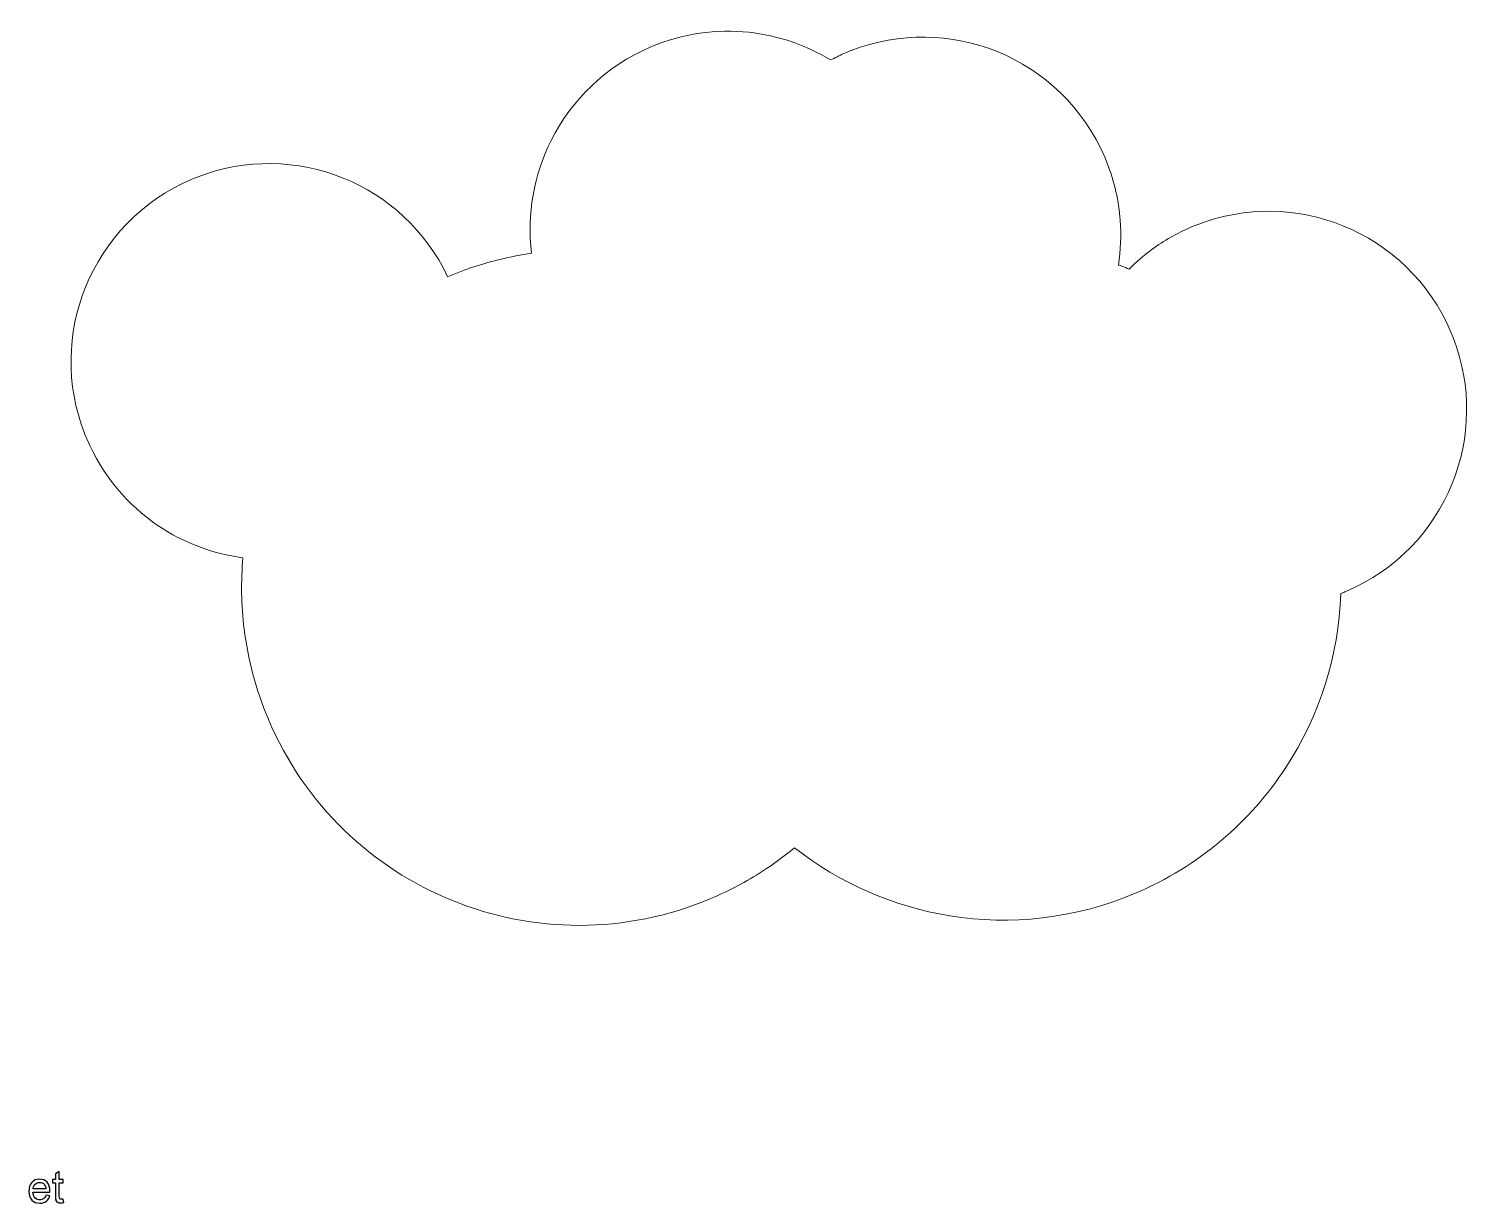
# Model space of a CAD drawing. Header units: millimetres. Extents: x -680 to 176, y -162 to 76.
# Drawn here: x -99.6 to 176.5, y -161.7 to 62.9 of the extents above; entities that cross this region are included whole.
import ezdxf

# ---------------------------------------------------------------- set-up
doc = ezdxf.new("R2010")
doc.units = ezdxf.units.MM
doc.header["$MEASUREMENT"] = 0
doc.layers.add('Layer 1', color=7, linetype='Continuous')

msp = doc.modelspace()

# ---------------------------------------------------------------- linework, layer by layer
at = {"layer": 'Layer 1', "lineweight": 9}
msp.add_open_spline([(38.1362, 62.2029), (43.6809, 61.6122), (49.0268, 59.7984), (53.7762, 56.924), (53.7762, 56.924), (53.7762, 56.924), (54.0502, 57.0671), (54.0502, 57.0671), (54.0502, 57.0671), (54.8882, 57.4988), (55.7552, 57.9054), (56.6503, 58.2846), (56.6503, 58.2846), (56.6503, 58.2846), (57.6572, 58.7113), (57.6572, 58.7113), (57.6572, 58.7113), (57.6572, 58.7113), (57.7066, 58.7052), (57.7066, 58.7052), (57.7066, 58.7052), (67.0366, 62.3416), (76.9773, 62.0248), (85.6237, 58.5244), (85.6237, 58.5244), (94.5955, 54.8924), (102.1863, 47.8268), (106.2693, 38.1891), (106.2693, 38.1891), (106.2693, 38.1891), (106.696, 37.1821), (106.696, 37.1821), (106.696, 37.1821), (106.696, 37.1821), (106.692, 37.1499), (106.692, 37.1499), (106.692, 37.1499), (108.0941, 33.5574), (108.9096, 29.8962), (109.1822, 26.2713), (109.1822, 26.2713), (109.3981, 23.4019), (109.2756, 20.5297), (108.8368, 17.7088), (108.8368, 17.7088), (109.0528, 17.6301), (109.2701, 17.5499), (109.4887, 17.468), (109.4887, 17.468), (109.9569, 17.2926), (110.4135, 17.1165), (110.8585, 16.9397), (110.8585, 16.9397), (112.2067, 18.2845), (113.666, 19.5364), (115.2306, 20.6795), (115.2306, 20.6795), (117.5409, 22.3676), (120.076, 23.8172), (122.8158, 24.9779), (122.8158, 24.9779), (122.8158, 24.9779), (123.8229, 25.4046), (123.8229, 25.4046), (123.8229, 25.4046), (123.8229, 25.4046), (123.8721, 25.3985), (123.8721, 25.3985), (123.8721, 25.3985), (133.2021, 29.0349), (143.1428, 28.7181), (151.7892, 25.2177), (151.7892, 25.2177), (160.761, 21.5858), (168.3518, 14.5202), (172.4348, 4.8826), (172.4348, 4.8826), (172.4348, 4.8826), (172.8615, 3.8755), (172.8615, 3.8755), (172.8615, 3.8755), (172.8615, 3.8755), (172.8573, 3.8417), (172.8573, 3.8417), (172.8573, 3.8417), (176.4937, -5.4884), (176.1769, -15.4291), (172.6765, -24.0755), (172.6765, -24.0755), (169.0461, -33.0434), (161.9851, -40.6315), (152.3537, -44.7158), (152.3537, -44.7158), (152.3537, -44.7158), (152.3567, -44.723), (152.3567, -44.723), (152.3567, -44.723), (152.0705, -44.8442), (151.7974, -44.9572), (151.5371, -45.0618), (151.5371, -45.0618), (151.5371, -45.0618), (151.3906, -45.1238), (151.3906, -45.1238), (151.3906, -45.1238), (150.9904, -56.9964), (147.3026, -68.514), (140.8531, -78.3738), (140.8531, -78.3738), (134.0836, -88.7234), (124.2732, -97.244), (112.031, -102.4304), (112.031, -102.4304), (100.426, -107.3469), (88.1922, -108.6089), (76.612, -106.7358), (76.612, -106.7358), (65.7847, -104.9845), (55.5295, -100.5003), (46.8912, -93.7073), (46.8912, -93.7073), (44.9465, -95.3186), (42.8962, -96.8244), (40.7451, -98.212), (40.7451, -98.212), (37.6948, -100.1798), (34.3972, -101.9293), (30.8637, -103.4261), (30.8637, -103.4261), (14.4444, -110.3822), (-3.232, -110.028), (-18.5368, -103.8321), (-18.5368, -103.8321), (-33.8511, -97.6323), (-46.8007, -85.5893), (-53.7555, -69.1733), (-53.7555, -69.1733), (-53.7555, -69.1733), (-53.7536, -69.1578), (-53.7536, -69.1578), (-53.7536, -69.1578), (-56.1607, -63.476), (-57.6907, -57.6663), (-58.4057, -51.8753), (-58.4057, -51.8753), (-58.9668, -47.3308), (-59.03, -42.7753), (-58.6252, -38.2816), (-58.6252, -38.2816), (-64.426, -37.5106), (-69.9793, -35.4018), (-74.8234, -32.1413), (-74.8234, -32.1413), (-80.7015, -28.1849), (-85.5393, -22.5294), (-88.5142, -15.5073), (-88.5142, -15.5073), (-88.5142, -15.5073), (-88.9409, -14.5001), (-88.9409, -14.5001), (-88.9409, -14.5001), (-88.9409, -14.5001), (-88.9367, -14.4664), (-88.9367, -14.4664), (-88.9367, -14.4664), (-92.5731, -5.1365), (-92.2563, 4.8043), (-88.7559, 13.4505), (-88.7559, 13.4505), (-85.124, 22.4223), (-78.0584, 30.0132), (-68.4207, 34.0962), (-68.4207, 34.0962), (-68.4207, 34.0962), (-67.4136, 34.5228), (-67.4136, 34.5228), (-67.4136, 34.5228), (-67.4136, 34.5228), (-67.3798, 34.5187), (-67.3798, 34.5187), (-67.3798, 34.5187), (-58.0497, 38.1551), (-48.109, 37.8383), (-39.4627, 34.3379), (-39.4627, 34.3379), (-30.9509, 30.8922), (-23.6827, 24.3556), (-19.4731, 15.4646), (-19.4731, 15.4646), (-16.143, 16.8744), (-12.7886, 17.9789), (-9.4379, 18.79), (-9.4379, 18.79), (-7.4333, 19.2754), (-5.4272, 19.6607), (-3.4252, 19.9488), (-3.4252, 19.9488), (-4.3492, 27.4423), (-2.9792, 34.9398), (0.3102, 41.5124), (0.3102, 41.5124), (4.1955, 49.2756), (10.7658, 55.7519), (19.4017, 59.4105), (19.4017, 59.4105), (25.526, 62.0049), (31.9542, 62.8616), (38.1362, 62.2029)], degree=3, knots=[0, 0, 0, 0, 0.01886792, 0.01886792, 0.01886792, 0.01886792, 0.03773585, 0.03773585, 0.03773585, 0.03773585, 0.05660377, 0.05660377, 0.05660377, 0.05660377, 0.0754717, 0.0754717, 0.0754717, 0.0754717, 0.09433962, 0.09433962, 0.09433962, 0.09433962, 0.11320755, 0.11320755, 0.11320755, 0.11320755, 0.13207547, 0.13207547, 0.13207547, 0.13207547, 0.1509434, 0.1509434, 0.1509434, 0.1509434, 0.16981132, 0.16981132, 0.16981132, 0.16981132, 0.18867925, 0.18867925, 0.18867925, 0.18867925, 0.20754717, 0.20754717, 0.20754717, 0.20754717, 0.22641509, 0.22641509, 0.22641509, 0.22641509, 0.24528302, 0.24528302, 0.24528302, 0.24528302, 0.26415094, 0.26415094, 0.26415094, 0.26415094, 0.28301887, 0.28301887, 0.28301887, 0.28301887, 0.30188679, 0.30188679, 0.30188679, 0.30188679, 0.32075472, 0.32075472, 0.32075472, 0.32075472, 0.33962264, 0.33962264, 0.33962264, 0.33962264, 0.35849057, 0.35849057, 0.35849057, 0.35849057, 0.37735849, 0.37735849, 0.37735849, 0.37735849, 0.39622642, 0.39622642, 0.39622642, 0.39622642, 0.41509434, 0.41509434, 0.41509434, 0.41509434, 0.43396226, 0.43396226, 0.43396226, 0.43396226, 0.45283019, 0.45283019, 0.45283019, 0.45283019, 0.47169811, 0.47169811, 0.47169811, 0.47169811, 0.49056604, 0.49056604, 0.49056604, 0.49056604, 0.50943396, 0.50943396, 0.50943396, 0.50943396, 0.52830189, 0.52830189, 0.52830189, 0.52830189, 0.54716981, 0.54716981, 0.54716981, 0.54716981, 0.56603774, 0.56603774, 0.56603774, 0.56603774, 0.58490566, 0.58490566, 0.58490566, 0.58490566, 0.60377358, 0.60377358, 0.60377358, 0.60377358, 0.62264151, 0.62264151, 0.62264151, 0.62264151, 0.64150943, 0.64150943, 0.64150943, 0.64150943, 0.66037736, 0.66037736, 0.66037736, 0.66037736, 0.67924528, 0.67924528, 0.67924528, 0.67924528, 0.69811321, 0.69811321, 0.69811321, 0.69811321, 0.71698113, 0.71698113, 0.71698113, 0.71698113, 0.73584906, 0.73584906, 0.73584906, 0.73584906, 0.75471698, 0.75471698, 0.75471698, 0.75471698, 0.77358491, 0.77358491, 0.77358491, 0.77358491, 0.79245283, 0.79245283, 0.79245283, 0.79245283, 0.81132075, 0.81132075, 0.81132075, 0.81132075, 0.83018868, 0.83018868, 0.83018868, 0.83018868, 0.8490566, 0.8490566, 0.8490566, 0.8490566, 0.86792453, 0.86792453, 0.86792453, 0.86792453, 0.88679245, 0.88679245, 0.88679245, 0.88679245, 0.90566038, 0.90566038, 0.90566038, 0.90566038, 0.9245283, 0.9245283, 0.9245283, 0.9245283, 0.94339623, 0.94339623, 0.94339623, 0.94339623, 0.96226415, 0.96226415, 0.96226415, 0.96226415, 1, 1, 1, 1], dxfattribs=at)
at = {"layer": 'Layer 1', "color": 250}
for points, knots in [([(-96.3405, -160.1546), (-96.3405, -160.1546), (-95.57, -160.2562), (-95.57, -160.2562), (-95.57, -160.2562), (-95.69, -160.7035), (-95.9143, -161.0521), (-96.2417, -161.299), (-96.2417, -161.299), (-96.5691, -161.546), (-96.9868, -161.6701), (-97.4962, -161.6701), (-97.4962, -161.6701), (-98.1368, -161.6701), (-98.6448, -161.4726), (-99.0202, -161.0775), (-99.0202, -161.0775), (-99.3956, -160.6838), (-99.5832, -160.1292), (-99.5832, -159.4166), (-99.5832, -159.4166), (-99.5832, -158.68), (-99.3941, -158.1071), (-99.0146, -157.7007), (-99.0146, -157.7007), (-98.635, -157.2928), (-98.1425, -157.0896), (-97.5371, -157.0896), (-97.5371, -157.0896), (-96.9515, -157.0896), (-96.4731, -157.2886), (-96.102, -157.688), (-96.102, -157.688), (-95.7309, -158.0873), (-95.5446, -158.6489), (-95.5446, -159.3728), (-95.5446, -159.3728), (-95.5446, -159.4166), (-95.546, -159.4829), (-95.5488, -159.5704), (-95.5488, -159.5704), (-95.5488, -159.5704), (-98.8212, -159.5704), (-98.8212, -159.5704), (-98.8212, -159.5704), (-98.793, -160.0516), (-98.6575, -160.4213), (-98.412, -160.6767), (-98.412, -160.6767), (-98.1679, -160.9321), (-97.8617, -161.0605), (-97.4962, -161.0605), (-97.4962, -161.0605), (-97.2238, -161.0605), (-96.991, -160.9886), (-96.7991, -160.8446), (-96.7991, -160.8446), (-96.6058, -160.7007), (-96.4534, -160.4707), (-96.3405, -160.1546)], [0, 0, 0, 0, 0.0625, 0.0625, 0.0625, 0.0625, 0.125, 0.125, 0.125, 0.125, 0.1875, 0.1875, 0.1875, 0.1875, 0.25, 0.25, 0.25, 0.25, 0.3125, 0.3125, 0.3125, 0.3125, 0.375, 0.375, 0.375, 0.375, 0.4375, 0.4375, 0.4375, 0.4375, 0.5, 0.5, 0.5, 0.5, 0.5625, 0.5625, 0.5625, 0.5625, 0.625, 0.625, 0.625, 0.625, 0.6875, 0.6875, 0.6875, 0.6875, 0.75, 0.75, 0.75, 0.75, 0.8125, 0.8125, 0.8125, 0.8125, 0.875, 0.875, 0.875, 0.875, 1, 1, 1, 1]), ([(-93.0117, -160.9124), (-93.0117, -160.9124), (-92.9101, -161.5699), (-92.9101, -161.5699), (-92.9101, -161.5699), (-93.1189, -161.6137), (-93.3066, -161.6363), (-93.4703, -161.6363), (-93.4703, -161.6363), (-93.7398, -161.6363), (-93.9486, -161.5939), (-94.0982, -161.5079), (-94.0982, -161.5079), (-94.2464, -161.4218), (-94.3508, -161.3103), (-94.4115, -161.1706), (-94.4115, -161.1706), (-94.4722, -161.0309), (-94.5018, -160.7374), (-94.5018, -160.2901), (-94.5018, -160.2901), (-94.5018, -160.2901), (-94.5018, -157.7585), (-94.5018, -157.7585), (-94.5018, -157.7585), (-94.5018, -157.7585), (-95.0521, -157.7585), (-95.0521, -157.7585), (-95.0521, -157.7585), (-95.0521, -157.7585), (-95.0521, -157.1828), (-95.0521, -157.1828), (-95.0521, -157.1828), (-95.0521, -157.1828), (-94.5018, -157.1828), (-94.5018, -157.1828), (-94.5018, -157.1828), (-94.5018, -157.1828), (-94.5018, -156.0962), (-94.5018, -156.0962), (-94.5018, -156.0962), (-94.5018, -156.0962), (-93.7567, -155.6489), (-93.7567, -155.6489), (-93.7567, -155.6489), (-93.7567, -155.6489), (-93.7567, -157.1828), (-93.7567, -157.1828), (-93.7567, -157.1828), (-93.7567, -157.1828), (-93.0117, -157.1828), (-93.0117, -157.1828), (-93.0117, -157.1828), (-93.0117, -157.1828), (-93.0117, -157.7585), (-93.0117, -157.7585), (-93.0117, -157.7585), (-93.0117, -157.7585), (-93.7567, -157.7585), (-93.7567, -157.7585), (-93.7567, -157.7585), (-93.7567, -157.7585), (-93.7567, -160.3324), (-93.7567, -160.3324), (-93.7567, -160.3324), (-93.7567, -160.5455), (-93.744, -160.6824), (-93.7172, -160.743), (-93.7172, -160.743), (-93.6918, -160.8037), (-93.6495, -160.8517), (-93.5902, -160.8884), (-93.5902, -160.8884), (-93.5309, -160.9237), (-93.4463, -160.942), (-93.3362, -160.942), (-93.3362, -160.942), (-93.2544, -160.942), (-93.1457, -160.9321), (-93.0117, -160.9124)], [0, 0, 0, 0, 0.04761905, 0.04761905, 0.04761905, 0.04761905, 0.0952381, 0.0952381, 0.0952381, 0.0952381, 0.14285714, 0.14285714, 0.14285714, 0.14285714, 0.19047619, 0.19047619, 0.19047619, 0.19047619, 0.23809524, 0.23809524, 0.23809524, 0.23809524, 0.28571429, 0.28571429, 0.28571429, 0.28571429, 0.33333333, 0.33333333, 0.33333333, 0.33333333, 0.38095238, 0.38095238, 0.38095238, 0.38095238, 0.42857143, 0.42857143, 0.42857143, 0.42857143, 0.47619048, 0.47619048, 0.47619048, 0.47619048, 0.52380952, 0.52380952, 0.52380952, 0.52380952, 0.57142857, 0.57142857, 0.57142857, 0.57142857, 0.61904762, 0.61904762, 0.61904762, 0.61904762, 0.66666667, 0.66666667, 0.66666667, 0.66666667, 0.71428571, 0.71428571, 0.71428571, 0.71428571, 0.76190476, 0.76190476, 0.76190476, 0.76190476, 0.80952381, 0.80952381, 0.80952381, 0.80952381, 0.85714286, 0.85714286, 0.85714286, 0.85714286, 0.9047619, 0.9047619, 0.9047619, 0.9047619, 1, 1, 1, 1]), ([(-98.7789, -158.9608), (-98.7789, -158.9608), (-96.332, -158.9608), (-96.332, -158.9608), (-96.332, -158.9608), (-96.3645, -158.5911), (-96.459, -158.3145), (-96.6128, -158.1296), (-96.6128, -158.1296), (-96.8485, -157.8432), (-97.1561, -157.6993), (-97.5329, -157.6993), (-97.5329, -157.6993), (-97.8744, -157.6993), (-98.1608, -157.8136), (-98.3937, -158.0422), (-98.3937, -158.0422), (-98.6251, -158.2708), (-98.7535, -158.577), (-98.7789, -158.9608)], [0, 0, 0, 0, 0.16666667, 0.16666667, 0.16666667, 0.16666667, 0.33333333, 0.33333333, 0.33333333, 0.33333333, 0.5, 0.5, 0.5, 0.5, 0.66666667, 0.66666667, 0.66666667, 0.66666667, 1, 1, 1, 1])]:
    msp.add_open_spline(points, degree=3, knots=knots, dxfattribs=at)

doc.saveas('drawing.dxf')
